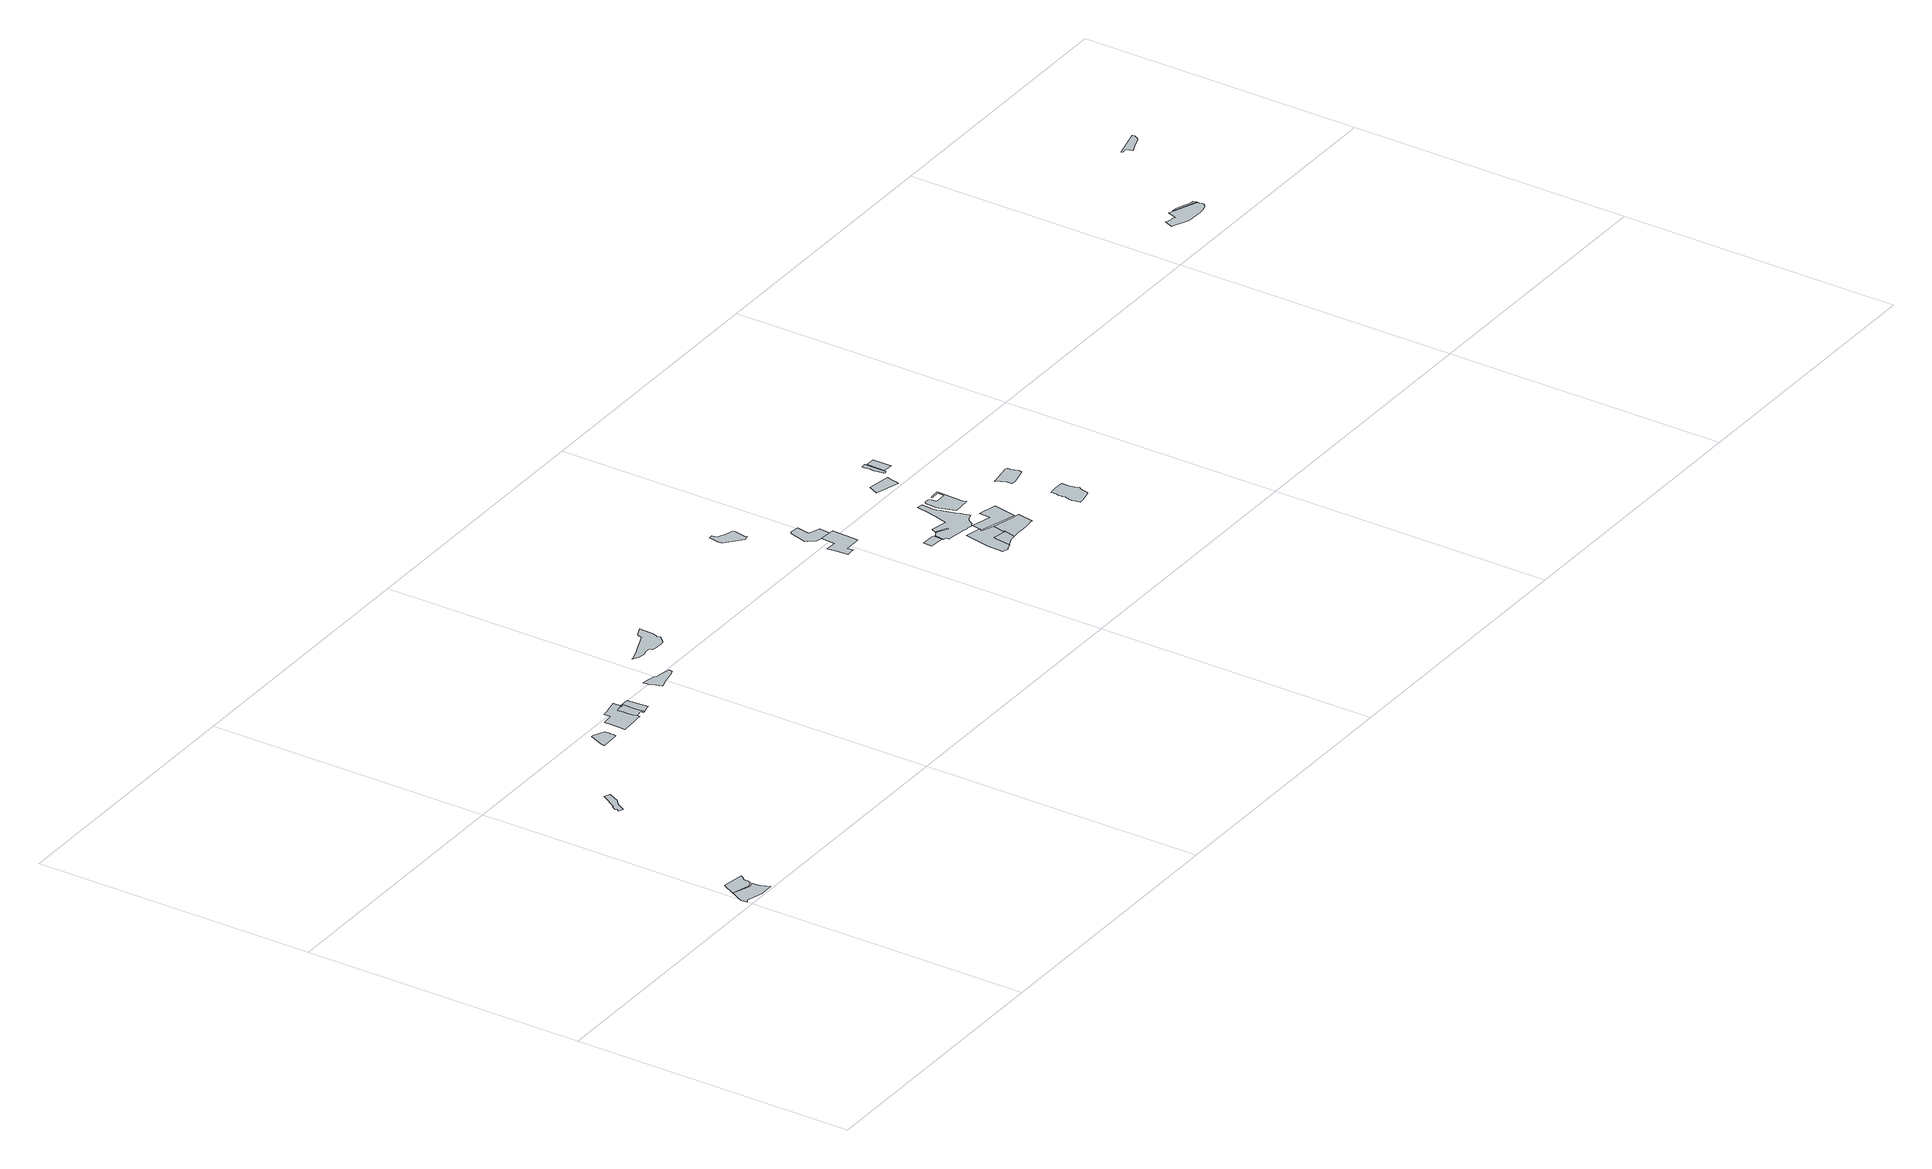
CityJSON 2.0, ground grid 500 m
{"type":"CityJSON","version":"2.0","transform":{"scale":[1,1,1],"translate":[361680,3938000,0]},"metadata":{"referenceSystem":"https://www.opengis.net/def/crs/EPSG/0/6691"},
"CityObjects":{
"object1":{"type":"GenericCityObject","attributes":{"name":"不明","function":"38","validFromType":"3","custodian":"川崎市","notificationNumber":"川崎市告示第665号","prefecture":"14","city":"14130"},"geometry":[{"type":"MultiSurface","lod":"1","boundaries":[[[0,1,2,3,4,5,6,7,8,9,10,11,12]]]}]},
"object2":{"type":"GenericCityObject","attributes":{"name":"不明","function":"38","validFromType":"3","custodian":"川崎市","notificationNumber":"川崎市告示第665号","prefecture":"14","city":"14130"},"geometry":[{"type":"MultiSurface","lod":"1","boundaries":[[[13,14,15,16,17,18,19,20,21,22]]]}]},
"object3":{"type":"GenericCityObject","attributes":{"name":"不明","function":"38","validFromType":"3","custodian":"川崎市","notificationNumber":"川崎市告示第367号","prefecture":"14","city":"14130"},"geometry":[{"type":"MultiSurface","lod":"1","boundaries":[[[23,24,25,26,27,28,29,30,31,32]]]}]},
"object4":{"type":"GenericCityObject","attributes":{"name":"不明","function":"38","validFromType":"3","custodian":"川崎市","notificationNumber":"川崎市告示第665号","prefecture":"14","city":"14130"},"geometry":[{"type":"MultiSurface","lod":"1","boundaries":[[[33,34,35,36,37,38,39,40,41,42,43,44,45,46]]]}]},
"object5":{"type":"GenericCityObject","attributes":{"name":"不明","function":"38","validFromType":"3","custodian":"川崎市","notificationNumber":"川崎市告示第665号","prefecture":"14","city":"14130"},"geometry":[{"type":"MultiSurface","lod":"1","boundaries":[[[47,48,49,50,51,52,53,54,55,56,57,58,59,60,61,62,63,64,65,66,67,68]]]}]},
"object6":{"type":"GenericCityObject","attributes":{"name":"不明","function":"38","validFromType":"3","custodian":"川崎市","notificationNumber":"川崎市告示第595号","nominalArea":660,"prefecture":"14","city":"14130"},"geometry":[{"type":"MultiSurface","lod":"1","boundaries":[[[67,66,65,64,63,69,70,71,72,73,74,75,76,68]]]}]},
"object7":{"type":"GenericCityObject","attributes":{"name":"不明","function":"38","validFromType":"3","custodian":"川崎市","notificationNumber":"川崎市告示第665号","prefecture":"14","city":"14130"},"geometry":[{"type":"MultiSurface","lod":"1","boundaries":[[[77,78,79,80,81,73,72,71]]]}]},
"object8":{"type":"GenericCityObject","attributes":{"name":"不明","function":"38","validFromType":"3","custodian":"不明","notificationNumber":"不明","nominalArea":920,"prefecture":"14","city":"14130"},"geometry":[{"type":"MultiSurface","lod":"1","boundaries":[[[82,83,84,85,86,87,88,89,90,91,92,93,94,95,96,97,98,99,100]]]}]},
"object9":{"type":"GenericCityObject","attributes":{"name":"不明","function":"38","validFromType":"3","custodian":"川崎市","notificationNumber":"川崎市告示第665号","prefecture":"14","city":"14130"},"geometry":[{"type":"MultiSurface","lod":"1","boundaries":[[[101,102,103,104,105,106,107,108,109,110,111,112,113,114,115,116,117,118,119,120,121,122,123,124,125,126,127,128,129,130,131]]]}]},
"object10":{"type":"GenericCityObject","attributes":{"name":"不明","function":"38","validFromType":"3","custodian":"川崎市","notificationNumber":"川崎市告示第665号","prefecture":"14","city":"14130"},"geometry":[{"type":"MultiSurface","lod":"1","boundaries":[[[132,133,134,135,136,137,138,139,140,141,142,143,144,145,146,147,148,149,150,151,152,153,154,155,156,157]]]}]},
"object11":{"type":"GenericCityObject","attributes":{"name":"不明","function":"38","validFromType":"3","custodian":"川崎市","notificationNumber":"川崎市告示第665号","prefecture":"14","city":"14130"},"geometry":[{"type":"MultiSurface","lod":"1","boundaries":[[[158,159,160,161,162,163,164,165,166,167,168,169]]]}]},
"object12":{"type":"GenericCityObject","attributes":{"name":"不明","function":"38","validFromType":"3","custodian":"川崎市","notificationNumber":"川崎市告示第665号","prefecture":"14","city":"14130"},"geometry":[{"type":"MultiSurface","lod":"1","boundaries":[[[170,171,172,173,174,175,176,177,178,158,169]]]}]},
"object13":{"type":"GenericCityObject","attributes":{"name":"不明","function":"38","validFromType":"3","custodian":"川崎市","notificationNumber":"川崎市告示第665号","prefecture":"14","city":"14130"},"geometry":[{"type":"MultiSurface","lod":"1","boundaries":[[[179,180,181,182,183,184,185,186]]]}]},
"object14":{"type":"GenericCityObject","attributes":{"name":"不明","function":"38","validFromType":"3","custodian":"川崎市","notificationNumber":"川崎市告示第665号","prefecture":"14","city":"14130"},"geometry":[{"type":"MultiSurface","lod":"1","boundaries":[[[187,188,189,190,191,192,193,194,195,196,197,198,199,200,201,202,203,204,205,206]]]}]},
"object15":{"type":"GenericCityObject","attributes":{"name":"不明","function":"38","validFromType":"3","custodian":"川崎市","notificationNumber":"川崎市告示第665号","prefecture":"14","city":"14130"},"geometry":[{"type":"MultiSurface","lod":"1","boundaries":[[[207,202,201,200,199,198,208,209,210,211,212,213]]]}]},
"object16":{"type":"GenericCityObject","attributes":{"name":"不明","function":"38","validFromType":"3","custodian":"川崎市","notificationNumber":"川崎市告示第665号","prefecture":"14","city":"14130"},"geometry":[{"type":"MultiSurface","lod":"1","boundaries":[[[214,215,216,217,218,219,220,221,222,223,224,225,226,227,228,229,230,231,232,233,234,235,236,237,238,239,240,241,242,243,244,245,246,247,248,249,250,251,252,253,254,255,256,257,258,259,260,261,262,263,264]]]}]},
"object17":{"type":"GenericCityObject","attributes":{"name":"不明","function":"38","validFromType":"3","custodian":"川崎市","notificationNumber":"川崎市告示第665号","prefecture":"14","city":"14130"},"geometry":[{"type":"MultiSurface","lod":"1","boundaries":[[[202,207,213,265,266,267,268,269,270,271,272,203]]]}]},
"object18":{"type":"GenericCityObject","attributes":{"name":"不明","function":"38","validFromType":"3","custodian":"川崎市","notificationNumber":"川崎市告示第665号","prefecture":"14","city":"14130"},"geometry":[{"type":"MultiSurface","lod":"1","boundaries":[[[273,274,275,276,277,278,187,206]]]}]},
"object19":{"type":"GenericCityObject","attributes":{"name":"不明","function":"38","validFromType":"3","custodian":"川崎市","notificationNumber":"川崎市告示第665号","prefecture":"14","city":"14130"},"geometry":[{"type":"MultiSurface","lod":"1","boundaries":[[[279,280,281,282,283,284,285,286,287,288,289,290,291,292,293,294,295,296]]]}]},
"object20":{"type":"GenericCityObject","attributes":{"name":"不明","function":"38","validFromType":"3","custodian":"川崎市","notificationNumber":"川崎市告示第665号","prefecture":"14","city":"14130"},"geometry":[{"type":"MultiSurface","lod":"1","boundaries":[[[297,298,299,300,301,302,303,304,305]]]}]},
"object21":{"type":"GenericCityObject","attributes":{"name":"不明","function":"38","validFromType":"3","custodian":"川崎市","notificationNumber":"川崎市告示第665号","prefecture":"14","city":"14130"},"geometry":[{"type":"MultiSurface","lod":"1","boundaries":[[[306,307,308,309,310,311,312,313,314,315,316]]]}]},
"object22":{"type":"GenericCityObject","attributes":{"name":"不明","function":"38","validFromType":"3","custodian":"川崎市","notificationNumber":"川崎市告示第665号","prefecture":"14","city":"14130"},"geometry":[{"type":"MultiSurface","lod":"1","boundaries":[[[317,318,319,320]]]}]},
"object23":{"type":"GenericCityObject","attributes":{"name":"不明","function":"38","validFromType":"3","custodian":"川崎市","notificationNumber":"川崎市告示第665号","prefecture":"14","city":"14130"},"geometry":[{"type":"MultiSurface","lod":"1","boundaries":[[[321,322,323,324,325,326,327,328,329,330,331,332,333,334,335,336,337,338,339,340,341,342,343,344,345,346,347,348,349,350]]]}]},
"object24":{"type":"GenericCityObject","attributes":{"name":"不明","function":"38","validFromType":"3","custodian":"川崎市","notificationNumber":"川崎市告示第665号","prefecture":"14","city":"14130"},"geometry":[{"type":"MultiSurface","lod":"1","boundaries":[[[351,352,353,354,355,356,357,358,359,360,361,362]]]}]},
"object25":{"type":"GenericCityObject","attributes":{"name":"不明","function":"38","validFromType":"3","custodian":"川崎市","notificationNumber":"川崎市告示第665号","nominalArea":2440,"prefecture":"14","city":"14130"},"geometry":[{"type":"MultiSurface","lod":"1","boundaries":[[[363,364,365,366,367,368,369,370,371,372,373,374,375,376,377,378,379,380,381,382,383,384,385,386,387,388,389,390]]]}]},
"object26":{"type":"GenericCityObject","attributes":{"name":"不明","function":"38","validFromType":"3","custodian":"川崎市","notificationNumber":"川崎市告示第665号","nominalArea":2440,"prefecture":"14","city":"14130"},"geometry":[{"type":"MultiSurface","lod":"1","boundaries":[[[391,392,393,394,395,396,397,398]]]}]},
"object27":{"type":"GenericCityObject","attributes":{"name":"不明","function":"38","validFromType":"3","custodian":"川崎市","notificationNumber":"川崎市告示第665号","prefecture":"14","city":"14130"},"geometry":[{"type":"MultiSurface","lod":"1","boundaries":[[[399,400,401,402,403,404,405,406,407,408,409,410,411]]]}]}
},
"vertices":[
[38,5,0],[61,5,0],[54,21,0],[53,34,0],[44,32,0],[13,43,0],[6,31,0],[0,20,0],[1,10,0],[7,13,0],[7,14,0],[12,12,0],[36,4,0],
[54,38,0],[54,40,0],[55,44,0],[56,48,0],[57,52,0],[60,56,0],[63,61,0],[25,67,0],[13,44,0],[44,35,0],
[143,342,0],[152,348,0],[161,367,0],[151,372,0],[133,342,0],[131,343,0],[127,336,0],[130,335,0],[127,329,0],[134,326,0],
[316,457,0],[318,463,0],[317,467,0],[317,471,0],[317,478,0],[298,487,0],[294,488,0],[287,473,0],[286,469,0],[285,467,0],[283,461,0],[282,457,0],[282,456,0],[285,456,0],
[398,500,0],[397,514,0],[391,513,0],[381,511,0],[372,509,0],[363,508,0],[361,508,0],[362,496,0],[351,495,0],[341,494,0],[341,485,0],[341,456,0],[344,456,0],[368,457,0],[377,458,0],[386,458,0],[386,463,0],[384,470,0],[384,477,0],[384,487,0],[383,498,0],[395,500,0],
[400,465,0],[400,460,0],[403,460,0],[402,474,0],[402,501,0],[399,501,0],[399,498,0],[395,498,0],
[405,461,0],[418,464,0],[419,464,0],[417,489,0],[416,501,0],
[475,509,0],[476,504,0],[477,499,0],[479,496,0],[481,489,0],[482,484,0],[484,479,0],[498,483,0],[504,484,0],[518,487,0],[526,489,0],[529,490,0],[530,496,0],[513,500,0],[504,502,0],[501,504,0],[499,505,0],[498,505,0],[487,508,0],
[606,565,0],[606,569,0],[608,572,0],[609,579,0],[609,582,0],[610,603,0],[594,596,0],[593,596,0],[590,586,0],[553,572,0],[552,571,0],[528,563,0],[527,563,0],[533,560,0],[536,558,0],[539,557,0],[543,557,0],[547,556,0],[551,556,0],[558,558,0],[563,558,0],[566,558,0],[567,558,0],[569,552,0],[576,551,0],[581,551,0],[588,550,0],[595,551,0],[600,555,0],[604,559,0],[607,563,0],
[938,616,0],[937,617,0],[937,620,0],[938,624,0],[939,628,0],[939,630,0],[940,635,0],[940,638,0],[940,641,0],[939,643,0],[938,644,0],[934,645,0],[927,647,0],[923,649,0],[919,651,0],[915,653,0],[911,656,0],[910,660,0],[910,661,0],[910,663,0],[903,663,0],[903,660,0],[900,645,0],[900,641,0],[901,638,0],[930,614,0],
[996,515,0],[995,490,0],[975,491,0],[976,479,0],[978,454,0],[988,455,0],[993,455,0],[993,466,0],[1020,466,0],[1023,466,0],[1025,513,0],[1017,514,0],
[1019,534,0],[998,540,0],[1003,564,0],[987,566,0],[984,564,0],[974,532,0],[978,530,0],[977,529,0],[986,519,0],
[1096,358,0],[1097,365,0],[1097,369,0],[1099,372,0],[1096,374,0],[1071,374,0],[1070,359,0],[1096,357,0],
[1154,324,0],[1127,331,0],[1118,286,0],[1116,257,0],[1121,256,0],[1124,255,0],[1127,254,0],[1128,255,0],[1131,256,0],[1133,257,0],[1137,258,0],[1139,259,0],[1141,272,0],[1143,286,0],[1145,292,0],[1168,288,0],[1173,310,0],[1151,318,0],[1152,321,0],[1153,321,0],
[1170,288,0],[1140,260,0],[1144,262,0],[1149,264,0],[1155,266,0],[1164,267,0],[1165,267,0],
[1156,341,0],[1159,342,0],[1162,344,0],[1164,348,0],[1166,351,0],[1170,355,0],[1172,356,0],[1177,358,0],[1182,359,0],[1182,362,0],[1180,367,0],[1178,376,0],[1175,384,0],[1173,388,0],[1171,397,0],[1169,406,0],[1167,413,0],[1166,416,0],[1166,420,0],[1167,439,0],[1157,441,0],[1153,417,0],[1153,415,0],[1152,414,0],[1150,403,0],[1143,380,0],[1113,386,0],[1112,384,0],[1109,378,0],[1130,367,0],[1129,365,0],[1108,376,0],[1108,375,0],[1104,373,0],[1100,371,0],[1099,368,0],[1099,365,0],[1098,361,0],[1098,358,0],[1098,356,0],[1097,354,0],[1103,353,0],[1103,348,0],[1110,347,0],[1119,346,0],[1127,345,0],[1137,344,0],[1144,342,0],[1148,342,0],[1154,340,0],[1155,340,0],
[1178,268,0],[1192,268,0],[1203,268,0],[1212,269,0],[1218,270,0],[1219,269,0],[1225,298,0],[1208,301,0],
[1194,308,0],[1219,302,0],[1227,343,0],[1194,350,0],[1193,330,0],[1157,339,0],
[1214,387,0],[1212,394,0],[1214,439,0],[1213,441,0],[1204,441,0],[1196,440,0],[1195,440,0],[1195,438,0],[1211,439,0],[1210,426,0],[1188,426,0],[1188,435,0],[1186,440,0],[1177,440,0],[1174,437,0],[1173,417,0],[1174,413,0],[1182,385,0],
[1204,511,0],[1206,519,0],[1208,527,0],[1208,530,0],[1168,536,0],[1163,526,0],[1160,520,0],[1159,519,0],[1202,506,0],
[1223,543,0],[1223,582,0],[1214,581,0],[1214,575,0],[1215,567,0],[1215,561,0],[1215,558,0],[1216,553,0],[1217,547,0],[1217,543,0],[1218,541,0],
[1241,578,0],[1225,579,0],[1224,547,0],[1241,545,0],
[1316,238,0],[1337,242,0],[1339,244,0],[1341,253,0],[1343,260,0],[1345,262,0],[1343,266,0],[1341,274,0],[1340,277,0],[1341,293,0],[1324,293,0],[1311,292,0],[1309,292,0],[1309,290,0],[1309,282,0],[1308,277,0],[1308,272,0],[1308,271,0],[1309,268,0],[1309,265,0],[1308,262,0],[1308,260,0],[1307,258,0],[1306,256,0],[1306,253,0],[1306,251,0],[1307,245,0],[1308,242,0],[1309,238,0],[1309,237,0],
[1336,364,0],[1337,370,0],[1337,372,0],[1335,377,0],[1334,383,0],[1333,388,0],[1331,390,0],[1289,384,0],[1290,384,0],[1298,366,0],[1299,358,0],[1307,357,0],
[2177,574,0],[2176,579,0],[2176,581,0],[2124,601,0],[2119,585,0],[2115,587,0],[2109,587,0],[2099,590,0],[2093,575,0],[2096,574,0],[2107,569,0],[2113,566,0],[2117,564,0],[2120,563,0],[2124,562,0],[2131,562,0],[2136,562,0],[2139,561,0],[2143,561,0],[2147,561,0],[2151,561,0],[2154,561,0],[2162,562,0],[2166,563,0],[2169,564,0],[2173,566,0],[2175,568,0],[2177,570,0],
[2167,590,0],[2159,593,0],[2152,596,0],[2143,599,0],[2139,600,0],[2133,599,0],[2176,583,0],[2175,589,0],
[2241,765,0],[2242,762,0],[2251,763,0],[2255,752,0],[2265,756,0],[2276,760,0],[2287,764,0],[2289,766,0],[2291,768,0],[2292,771,0],[2293,773,0],[2292,776,0],[2292,777,0]
]}
